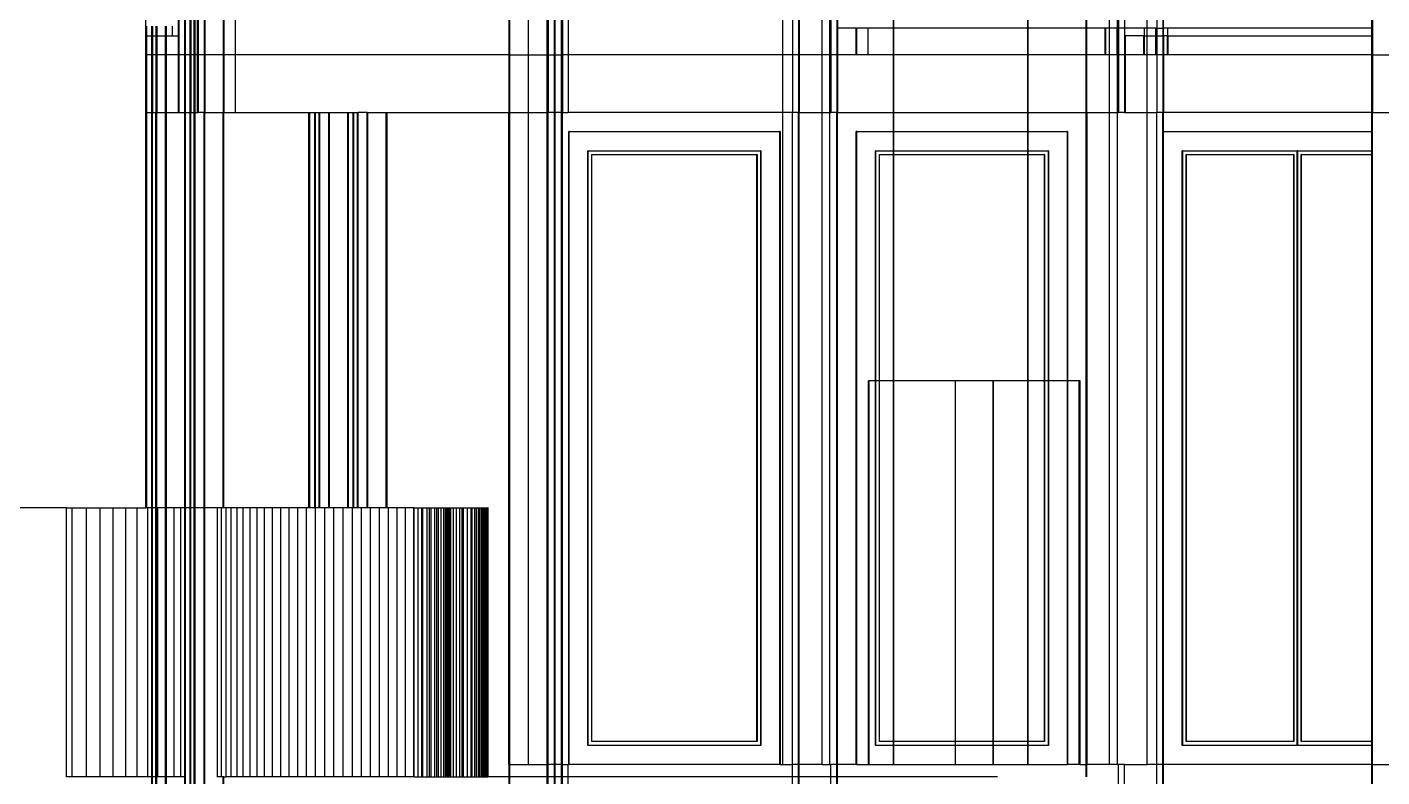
# Model space of a CAD drawing. Extents: x -20.4 to 13.4, y -9.4 to 9.8.
# Drawn here: x -12.57 to -5.5, y -0.39 to 3.52 of the extents above; entities that cross this region are included whole.
import ezdxf

# ---------------------------------------------------------------- set-up
doc = ezdxf.new("R2010")
doc.units = 0
doc.layers.get('0').update_dxf_attribs({"linetype": 'CONTINUOUS'})

msp = doc.modelspace()

# ---------------------------------------------------------------- linework, layer by layer
for p, q in [((-11.948, 1.0133), (-11.948, 6.375)), ((-11.7779, 3.475), (-11.7779, 3.575)), ((-11.7737, 3.375), (-11.7737, 3.575)), ((-11.7447, 3.375), (-11.7447, 3.575)), ((-11.7405, 3.375), (-11.7405, 3.575)), ((-11.7169, 3.375), (-11.7169, 3.575)), ((-11.7128, 3.575), (-11.7128, 3.375)), ((-11.6951, 3.375), (-11.6951, 3.575)), ((-11.691, 3.375), (-11.691, 3.575)), ((-11.6796, 3.575), (-11.6796, 3.375)), ((-11.6754, 3.575), (-11.6754, 3.375)), ((-11.6443, 3.575), (-11.6443, 3.375)), ((-11.6402, 3.575), (-11.6402, 3.375)), ((-11.5447, 3.575), (-11.5447, 3.375)), ((-11.5405, 3.575), (-11.5405, 3.375)), ((-11.4824, 3.575), (-11.4824, 3.375)), ((-10.0547, 3.575), (-10.0547, 3.375)), ((-10.0505, 3.375), (-10.0505, 3.575)), ((-9.9526, 3.375), (-9.9526, 3.575)), ((-9.8547, 3.375), (-9.8547, 3.575)), ((-9.8506, 3.575), (-9.8506, 3.375)), ((-9.8173, 3.375), (-9.8173, 3.575)), ((-9.8132, 3.375), (-9.8132, 3.575)), ((-9.78, 3.375), (-9.78, 3.575)), ((-9.7758, 3.575), (-9.7758, 3.375)), ((-9.7447, 3.575), (-9.7447, 3.375)), ((-8.6259, 3.375), (-8.6259, 3.575)), ((-8.5761, 3.575), (-8.5761, 3.375)), ((-8.545, 3.575), (-8.545, 3.375)), ((-8.5408, 3.575), (-8.5408, 3.375)), ((-8.4218, 3.375), (-8.4218, 3.575)), ((-8.3803, 3.375), (-8.3803, 3.575)), ((-8.3761, 3.575), (-8.3761, 3.375)), ((-8.345, 3.575), (-8.345, 3.375)), ((-8.3409, 3.575), (-8.3409, 3.515)), ((-8.049, 3.515), (-8.049, 3.575)), ((-8.0469, 3.515), (-8.0469, 3.575)), ((-7.3491, 3.515), (-7.3491, 3.575)), ((-7.347, 3.515), (-7.347, 3.575)), ((-7.0453, 3.515), (-7.0453, 3.575)), ((-7.0411, 3.515), (-7.0411, 3.575)), ((-6.9221, 3.515), (-6.9221, 3.575)), ((-6.8806, 3.515), (-6.8806, 3.575)), ((-6.8765, 3.575), (-6.8765, 3.515)), ((-6.8453, 3.575), (-6.8453, 3.515)), ((-6.7263, 3.515), (-6.7263, 3.575)), ((-6.6765, 3.575), (-6.6765, 3.515)), ((-6.6454, 3.575), (-6.6454, 3.515)), ((-6.6412, 3.515), (-6.6412, 3.575)), ((-5.5556, 3.515), (-5.5556, 3.575)), ((-5.5536, 3.515), (-5.5536, 3.575)), ((-5.5515, 3.575), (-5.5515, 3.515)), ((-11.9439, 3.525), (-11.9439, 3.475)), ((-11.9439, 3.475), (-11.9169, 3.475)), ((-11.9439, 3.475), (-11.9439, 3.375)), ((-11.9169, 3.475), (-11.9169, 3.525)), ((-11.9169, 3.475), (-11.9127, 3.475)), ((-11.9169, 3.375), (-11.9169, 3.475)), ((-11.9127, 3.525), (-11.9127, 3.475)), ((-11.9127, 3.475), (-11.9127, 3.375)), ((-11.9127, 3.475), (-11.8951, 3.475)), ((-11.8951, 3.525), (-11.8951, 3.475)), ((-11.8951, 3.475), (-11.8951, 3.375)), ((-11.8951, 3.475), (-11.891, 3.475)), ((-11.891, 3.525), (-11.891, 3.475)), ((-11.891, 3.475), (-11.891, 3.375)), ((-11.891, 3.475), (-11.8443, 3.475)), ((-11.8443, 3.475), (-11.8443, 3.525)), ((-11.8443, 3.375), (-11.8443, 3.475)), ((-11.8443, 3.475), (-11.8401, 3.475)), ((-11.8401, 3.475), (-11.8401, 3.525)), ((-11.8401, 3.375), (-11.8401, 3.475)), ((-11.8401, 3.475), (-11.8111, 3.475)), ((-11.8111, 3.525), (-11.8111, 3.475)), ((-11.8111, 3.475), (-11.7779, 3.475)), ((-11.7779, 3.375), (-11.7779, 3.475)), ((-8.3409, 3.515), (-8.3409, 3.375)), ((-8.2454, 3.515), (-8.3409, 3.515)), ((-8.2454, 3.515), (-8.2454, 3.375)), ((-8.2454, 3.515), (-8.2413, 3.515)), ((-8.2413, 3.515), (-8.2413, 3.375)), ((-8.1832, 3.515), (-8.2413, 3.515)), ((-8.1832, 3.515), (-8.1832, 3.375)), ((-8.049, 3.515), (-8.1832, 3.515)), ((-8.0469, 3.515), (-8.049, 3.515)), ((-8.049, 3.375), (-8.049, 3.515)), ((-7.3491, 3.515), (-8.0469, 3.515)), ((-8.0469, 3.375), (-8.0469, 3.515)), ((-7.3491, 3.375), (-7.3491, 3.515)), ((-7.347, 3.515), (-7.3491, 3.515)), ((-7.0453, 3.515), (-7.347, 3.515)), ((-7.347, 3.375), (-7.347, 3.515)), ((-7.0411, 3.515), (-7.0453, 3.515)), ((-7.0453, 3.375), (-7.0453, 3.515)), ((-7.0411, 3.375), (-7.0411, 3.515)), ((-6.9457, 3.515), (-7.0411, 3.515)), ((-6.9457, 3.375), (-6.9457, 3.515)), ((-6.9415, 3.515), (-6.9457, 3.515)), ((-6.9415, 3.375), (-6.9415, 3.515)), ((-6.9221, 3.515), (-6.9415, 3.515)), ((-6.9221, 3.375), (-6.9221, 3.515)), ((-6.8834, 3.515), (-6.9221, 3.515)), ((-6.8834, 3.375), (-6.8834, 3.515)), ((-6.8806, 3.515), (-6.8834, 3.515)), ((-6.8806, 3.375), (-6.8806, 3.515)), ((-6.8793, 3.515), (-6.8806, 3.515)), ((-6.8793, 3.375), (-6.8793, 3.515)), ((-6.8765, 3.515), (-6.8793, 3.515)), ((-6.8765, 3.515), (-6.8765, 3.375)), ((-6.8453, 3.515), (-6.8765, 3.515)), ((-6.8453, 3.515), (-6.8453, 3.375)), ((-6.7416, 3.515), (-6.8453, 3.515)), ((-6.7457, 3.475), (-6.8412, 3.475)), ((-6.8412, 3.475), (-6.8412, 3.375)), ((-6.7457, 3.475), (-6.7457, 3.375)), ((-6.7457, 3.475), (-6.7416, 3.475)), ((-6.7416, 3.515), (-6.7416, 3.475)), ((-6.7263, 3.515), (-6.7416, 3.515)), ((-6.7416, 3.475), (-6.7416, 3.375)), ((-6.7416, 3.475), (-6.7263, 3.475)), ((-6.7263, 3.475), (-6.7263, 3.515)), ((-6.6835, 3.515), (-6.7263, 3.515)), ((-6.7263, 3.475), (-6.6835, 3.475)), ((-6.7263, 3.375), (-6.7263, 3.475)), ((-6.6835, 3.515), (-6.6835, 3.475)), ((-6.6835, 3.515), (-6.6765, 3.515)), ((-6.6835, 3.475), (-6.6835, 3.375)), ((-6.6835, 3.475), (-6.6765, 3.475)), ((-6.6765, 3.515), (-6.6765, 3.475)), ((-6.6765, 3.515), (-6.6454, 3.515)), ((-6.6765, 3.475), (-6.6765, 3.375)), ((-6.6765, 3.475), (-6.6454, 3.475)), ((-6.6454, 3.515), (-6.6454, 3.475)), ((-6.6412, 3.515), (-6.6454, 3.515)), ((-6.6454, 3.475), (-6.6454, 3.375)), ((-6.6454, 3.475), (-6.6412, 3.475)), ((-6.6412, 3.475), (-6.6412, 3.515)), ((-6.6184, 3.515), (-6.6412, 3.515)), ((-6.6226, 3.475), (-6.6412, 3.475)), ((-6.6412, 3.475), (-6.6412, 3.375)), ((-6.6226, 3.475), (-6.6226, 3.375)), ((-6.6226, 3.475), (-6.6184, 3.475)), ((-6.6184, 3.475), (-6.6184, 3.515)), ((-5.5556, 3.515), (-6.6184, 3.515)), ((-6.6184, 3.475), (-6.6184, 3.375)), ((-6.6184, 3.475), (-5.5556, 3.475)), ((-5.5556, 3.475), (-5.5556, 3.515)), ((-5.5536, 3.515), (-5.5556, 3.515)), ((-5.5556, 3.475), (-5.5536, 3.475)), ((-5.5556, 3.375), (-5.5556, 3.475)), ((-5.5536, 3.475), (-5.5536, 3.515)), ((-5.5515, 3.515), (-5.5536, 3.515)), ((-5.5536, 3.475), (-5.5515, 3.475)), ((-5.5536, 3.375), (-5.5536, 3.475)), ((-5.5515, 3.515), (-5.5515, 3.475)), ((-5.5515, 3.475), (-5.5515, 3.375)), ((-11.9169, 3.375), (-11.9439, 3.375)), ((-11.9439, 3.375), (-11.9439, 3.075)), ((-11.9127, 3.375), (-11.9169, 3.375)), ((-11.9169, 3.075), (-11.9169, 3.375)), ((-11.9127, 3.375), (-11.9127, 3.075)), ((-11.8951, 3.375), (-11.9127, 3.375)), ((-11.8951, 3.375), (-11.8951, 3.075)), ((-11.891, 3.375), (-11.8951, 3.375)), ((-11.891, 3.375), (-11.891, 3.075)), ((-11.8443, 3.375), (-11.891, 3.375)), ((-11.8443, 3.075), (-11.8443, 3.375)), ((-11.8401, 3.375), (-11.8443, 3.375)), ((-11.8401, 3.075), (-11.8401, 3.375)), ((-11.7779, 3.375), (-11.8401, 3.375)), ((-11.7779, 3.075), (-11.7779, 3.375)), ((-11.7737, 3.375), (-11.7779, 3.375)), ((-11.7737, 3.075), (-11.7737, 3.375)), ((-11.7447, 3.375), (-11.7737, 3.375)), ((-11.7447, 3.075), (-11.7447, 3.375)), ((-11.7405, 3.375), (-11.7447, 3.375)), ((-11.7405, 3.075), (-11.7405, 3.375)), ((-11.7169, 3.375), (-11.7405, 3.375)), ((-11.7169, 3.075), (-11.7169, 3.375)), ((-11.7128, 3.375), (-11.7169, 3.375)), ((-11.7128, 3.375), (-11.7128, 3.075)), ((-11.6951, 3.375), (-11.7128, 3.375)), ((-11.6951, 3.075), (-11.6951, 3.375)), ((-11.691, 3.375), (-11.6951, 3.375)), ((-11.691, 3.075), (-11.691, 3.375)), ((-11.6796, 3.375), (-11.691, 3.375)), ((-11.6796, 3.375), (-11.6796, 3.075)), ((-11.6754, 3.375), (-11.6796, 3.375)), ((-11.6754, 3.375), (-11.6754, 3.075)), ((-11.6443, 3.375), (-11.6754, 3.375)), ((-11.6443, 3.375), (-11.6443, 3.075)), ((-11.6402, 3.375), (-11.6443, 3.375)), ((-11.6402, 3.375), (-11.6402, 3.075)), ((-11.5447, 3.375), (-11.6402, 3.375)), ((-11.5447, 3.375), (-11.5447, 3.075)), ((-11.5405, 3.375), (-11.5447, 3.375)), ((-11.5405, 3.375), (-11.5405, 3.075)), ((-11.4824, 3.375), (-11.5405, 3.375)), ((-11.4824, 3.375), (-11.4824, 3.075)), ((-10.0547, 3.375), (-11.4824, 3.375)), ((-10.0505, 3.375), (-10.0547, 3.375)), ((-10.0547, 3.375), (-10.0547, 3.075)), ((-10.0505, 3.375), (-9.9526, 3.375)), ((-10.0505, 3.075), (-10.0505, 3.375)), ((-9.9526, 3.075), (-9.9526, 3.375)), ((-9.9526, 3.375), (-9.8547, 3.375)), ((-9.8547, 3.375), (-9.8506, 3.375)), ((-9.8547, 3.075), (-9.8547, 3.375)), ((-9.8506, 3.375), (-9.8506, 3.075)), ((-9.8506, 3.375), (-9.8173, 3.375)), ((-9.8173, 3.375), (-9.8132, 3.375)), ((-9.8173, 3.075), (-9.8173, 3.375)), ((-9.8132, 3.375), (-9.78, 3.375)), ((-9.8132, 3.075), (-9.8132, 3.375)), ((-9.78, 3.075), (-9.78, 3.375)), ((-9.78, 3.375), (-9.7758, 3.375)), ((-9.7758, 3.375), (-9.7758, 3.075)), ((-9.7447, 3.375), (-9.7758, 3.375)), ((-9.7447, 3.375), (-9.7447, 3.075)), ((-8.6259, 3.375), (-9.7447, 3.375)), ((-8.5761, 3.375), (-8.6259, 3.375)), ((-8.6259, 3.075), (-8.6259, 3.375)), ((-8.5761, 3.375), (-8.5761, 3.075)), ((-8.545, 3.375), (-8.5761, 3.375)), ((-8.545, 3.375), (-8.545, 3.075)), ((-8.5408, 3.375), (-8.545, 3.375)), ((-8.5408, 3.375), (-8.5408, 3.075)), ((-8.4218, 3.375), (-8.5408, 3.375)), ((-8.4218, 3.075), (-8.4218, 3.375)), ((-8.3803, 3.375), (-8.4218, 3.375)), ((-8.3803, 3.075), (-8.3803, 3.375)), ((-8.3761, 3.375), (-8.3803, 3.375)), ((-8.3761, 3.375), (-8.3761, 3.075)), ((-8.345, 3.375), (-8.3761, 3.375)), ((-8.345, 3.375), (-8.345, 3.075)), ((-8.3409, 3.375), (-8.345, 3.375)), ((-8.3409, 3.375), (-8.3409, 3.075)), ((-8.2454, 3.375), (-8.3409, 3.375)), ((-8.2413, 3.375), (-8.2454, 3.375)), ((-8.1832, 3.375), (-8.2413, 3.375)), ((-8.049, 3.375), (-8.1832, 3.375)), ((-8.0469, 3.375), (-8.049, 3.375)), ((-8.049, 3.075), (-8.049, 3.375)), ((-7.3491, 3.375), (-8.0469, 3.375)), ((-8.0469, 3.075), (-8.0469, 3.375)), ((-7.3491, 3.075), (-7.3491, 3.375)), ((-7.347, 3.375), (-7.3491, 3.375)), ((-7.0453, 3.375), (-7.347, 3.375)), ((-7.347, 3.075), (-7.347, 3.375)), ((-7.0453, 3.075), (-7.0453, 3.375)), ((-7.0411, 3.375), (-7.0453, 3.375)), ((-7.0411, 3.075), (-7.0411, 3.375)), ((-6.9457, 3.375), (-7.0411, 3.375)), ((-6.9415, 3.375), (-6.9457, 3.375)), ((-6.9221, 3.375), (-6.9415, 3.375)), ((-6.9221, 3.075), (-6.9221, 3.375)), ((-6.8834, 3.375), (-6.9221, 3.375)), ((-6.8806, 3.375), (-6.8834, 3.375)), ((-6.8806, 3.075), (-6.8806, 3.375)), ((-6.8793, 3.375), (-6.8806, 3.375)), ((-6.8765, 3.375), (-6.8793, 3.375)), ((-6.8765, 3.375), (-6.8765, 3.075)), ((-6.8453, 3.375), (-6.8765, 3.375)), ((-6.8453, 3.375), (-6.8453, 3.075)), ((-6.8412, 3.375), (-6.8453, 3.375)), ((-6.8412, 3.375), (-6.8412, 3.075)), ((-6.7457, 3.375), (-6.8412, 3.375)), ((-6.7416, 3.375), (-6.7457, 3.375)), ((-6.7263, 3.375), (-6.7416, 3.375)), ((-6.7263, 3.075), (-6.7263, 3.375)), ((-6.6835, 3.375), (-6.7263, 3.375)), ((-6.6765, 3.375), (-6.6835, 3.375)), ((-6.6765, 3.375), (-6.6765, 3.075)), ((-6.6454, 3.375), (-6.6765, 3.375)), ((-6.6454, 3.375), (-6.6454, 3.075)), ((-6.6412, 3.375), (-6.6454, 3.375)), ((-6.6412, 3.375), (-6.6412, 3.075)), ((-6.6226, 3.375), (-6.6412, 3.375)), ((-6.6184, 3.375), (-6.6226, 3.375)), ((-5.5556, 3.375), (-6.6184, 3.375)), ((-5.5536, 3.375), (-5.5556, 3.375)), ((-5.5556, 3.075), (-5.5556, 3.375)), ((-5.5515, 3.375), (-5.5536, 3.375)), ((-5.5536, 3.075), (-5.5536, 3.375)), ((-5.5515, 3.375), (-5.5515, 3.075)), ((-5.5515, 3.375), (-5.4536, 3.375)), ((-11.9439, 3.075), (-11.9169, 3.075)), ((-11.9439, 3.075), (-11.9439, 1.0133)), ((-11.9169, 3.075), (-11.9127, 3.075)), ((-11.9169, 1.0133), (-11.9169, 3.075)), ((-11.9127, 3.075), (-11.8951, 3.075)), ((-11.9127, 1.0133), (-11.9127, 3.075)), ((-11.891, 3.075), (-11.8951, 3.075)), ((-11.8951, 1.0133), (-11.8951, 3.075)), ((-11.891, 3.075), (-11.8443, 3.075)), ((-11.891, 1.0133), (-11.891, 3.075)), ((-11.8401, 3.075), (-11.8443, 3.075)), ((-11.8443, 1.0133), (-11.8443, 3.075)), ((-11.8401, 3.075), (-11.7779, 3.075)), ((-11.8401, 1.0133), (-11.8401, 3.075)), ((-11.7779, 3.075), (-11.7737, 3.075)), ((-11.7737, 3.075), (-11.7447, 3.075)), ((-11.7447, 3.075), (-11.7405, 3.075)), ((-11.7447, 1.0133), (-11.7447, 3.075)), ((-11.7405, 1.0133), (-11.7405, 3.075)), ((-11.7405, 3.075), (-11.7169, 3.075)), ((-11.7169, 1.0133), (-11.7169, 3.075)), ((-11.7169, 3.075), (-11.7128, 3.075)), ((-11.7128, 3.075), (-11.6951, 3.075)), ((-11.7128, 1.0133), (-11.7128, 3.075)), ((-11.6951, 3.075), (-11.691, 3.075)), ((-11.6951, 1.0133), (-11.6951, 3.075)), ((-11.691, 3.075), (-11.6796, 3.075)), ((-11.691, 1.0133), (-11.691, 3.075)), ((-11.6796, 3.075), (-11.6754, 3.075)), ((-11.6443, 3.075), (-11.6754, 3.075)), ((-11.6443, 1.0133), (-11.6443, 3.075)), ((-11.6402, 3.075), (-11.6443, 3.075)), ((-11.6402, 3.075), (-11.5447, 3.075)), ((-11.6402, 1.0133), (-11.6402, 3.075)), ((-11.5447, 1.0133), (-11.5447, 3.075)), ((-11.5405, 3.075), (-11.5447, 3.075)), ((-11.5405, 3.075), (-11.4824, 3.075)), ((-11.5405, 1.0133), (-11.5405, 3.075)), ((-11.4824, 3.075), (-11.0976, 3.075)), ((-11.0976, 1.0133), (-11.0976, 3.075)), ((-11.0976, 3.075), (-11.0935, 3.075)), ((-11.0935, 3.075), (-11.0935, 1.0133)), ((-11.0935, 3.075), (-11.0665, 3.075)), ((-11.0665, 1.0133), (-11.0665, 3.075)), ((-11.0665, 3.075), (-11.0623, 3.075)), ((-11.0623, 3.075), (-11.0447, 3.075)), ((-11.0623, 1.0133), (-11.0623, 3.075)), ((-11.0447, 1.0133), (-11.0447, 3.075)), ((-11.0447, 3.075), (-11.0405, 3.075)), ((-11.0405, 3.075), (-10.9938, 3.075)), ((-11.0405, 1.0133), (-11.0405, 3.075)), ((-10.9938, 1.0133), (-10.9938, 3.075)), ((-10.9938, 3.075), (-10.9897, 3.075)), ((-10.9897, 1.0133), (-10.9897, 3.075)), ((-10.9897, 3.075), (-10.8942, 3.075)), ((-10.8942, 1.0133), (-10.8942, 3.075)), ((-10.8942, 3.075), (-10.8901, 3.075)), ((-10.8901, 1.0133), (-10.8901, 3.075)), ((-10.8901, 3.075), (-10.8665, 3.075)), ((-10.8665, 1.0133), (-10.8665, 3.075)), ((-10.8665, 3.075), (-10.8624, 3.075)), ((-10.8624, 1.0133), (-10.8624, 3.075)), ((-10.8624, 3.075), (-10.8447, 3.075)), ((-10.8447, 1.0133), (-10.8447, 3.075)), ((-10.8447, 3.075), (-10.8406, 3.075)), ((-10.8406, 1.0133), (-10.8406, 3.075)), ((-10.7939, 3.075), (-10.8406, 3.075)), ((-10.7939, 1.0133), (-10.7939, 3.075)), ((-10.7939, 3.075), (-10.7897, 3.075)), ((-10.7897, 3.075), (-10.6943, 3.075)), ((-10.7897, 1.0133), (-10.7897, 3.075)), ((-10.6943, 1.0133), (-10.6943, 3.075)), ((-10.6943, 3.075), (-10.6901, 3.075)), ((-10.6901, 1.0133), (-10.6901, 3.075)), ((-10.6901, 3.075), (-10.0547, 3.075)), ((-10.0505, 3.075), (-10.0547, 3.075)), ((-10.0547, -0.325), (-10.0547, 3.075)), ((-10.0505, 3.075), (-9.9526, 3.075)), ((-10.0505, -0.325), (-10.0505, 3.075)), ((-9.9526, -0.325), (-9.9526, 3.075)), ((-9.9526, 3.075), (-9.8547, 3.075)), ((-9.8547, 3.075), (-9.8506, 3.075)), ((-9.8547, -0.325), (-9.8547, 3.075)), ((-9.8173, 3.075), (-9.8506, 3.075)), ((-9.8506, -0.325), (-9.8506, 3.075)), ((-9.8132, 3.075), (-9.8173, 3.075)), ((-9.8173, -0.325), (-9.8173, 3.075)), ((-9.78, 3.075), (-9.8132, 3.075)), ((-9.8132, -0.325), (-9.8132, 3.075)), ((-9.78, 3.075), (-9.7758, 3.075)), ((-9.78, -0.325), (-9.78, 3.075)), ((-9.7758, 3.075), (-9.7447, 3.075)), ((-9.7758, -0.325), (-9.7758, 3.075)), ((-8.6259, 3.075), (-9.7447, 3.075)), ((-8.6259, -0.325), (-8.6259, 3.075)), ((-8.5761, 3.075), (-8.6259, 3.075)), ((-8.545, 3.075), (-8.5761, 3.075)), ((-8.5761, -0.325), (-8.5761, 3.075)), ((-8.5408, 3.075), (-8.545, 3.075)), ((-8.545, -0.325), (-8.545, 3.075)), ((-8.5408, 3.075), (-8.4218, 3.075)), ((-8.5408, -0.325), (-8.5408, 3.075)), ((-8.4218, -0.325), (-8.4218, 3.075)), ((-8.4218, 3.075), (-8.3803, 3.075)), ((-8.3803, -0.325), (-8.3803, 3.075)), ((-8.3803, 3.075), (-8.3761, 3.075)), ((-8.345, 3.075), (-8.3761, 3.075)), ((-8.345, 3.075), (-8.3409, 3.075)), ((-8.345, -0.325), (-8.345, 3.075)), ((-8.3409, -0.325), (-8.3409, 3.075)), ((-8.3409, 3.075), (-8.049, 3.075)), ((-8.049, 3.075), (-8.0469, 3.075)), ((-8.049, 2.975), (-8.049, 3.075)), ((-8.0469, 3.075), (-7.3491, 3.075)), ((-8.0469, 2.975), (-8.0469, 3.075)), ((-7.3491, 3.075), (-7.347, 3.075)), ((-7.3491, 2.975), (-7.3491, 3.075)), ((-7.347, 3.075), (-7.0453, 3.075)), ((-7.347, 2.975), (-7.347, 3.075)), ((-7.0453, 3.075), (-7.0411, 3.075)), ((-7.0453, -0.325), (-7.0453, 3.075)), ((-7.0411, 3.075), (-7.0411, -0.325)), ((-7.0411, 3.075), (-6.9221, 3.075)), ((-6.9221, -0.325), (-6.9221, 3.075)), ((-6.9221, 3.075), (-6.8806, 3.075)), ((-6.8806, -0.325), (-6.8806, 3.075)), ((-6.8806, 3.075), (-6.8765, 3.075)), ((-6.8453, 3.075), (-6.8765, 3.075)), ((-6.8453, 3.075), (-6.8412, 3.075)), ((-6.8412, 3.075), (-6.7263, 3.075)), ((-6.7263, -0.325), (-6.7263, 3.075)), ((-6.7263, 3.075), (-6.6765, 3.075)), ((-6.6454, 3.075), (-6.6765, 3.075)), ((-6.6765, -0.325), (-6.6765, 3.075)), ((-6.6412, 3.075), (-6.6454, 3.075)), ((-6.6454, -0.325), (-6.6454, 3.075)), ((-5.5556, 3.075), (-6.6412, 3.075)), ((-6.6412, 2.975), (-6.6412, 3.075)), ((-5.5556, 3.075), (-5.5536, 3.075)), ((-5.5556, 2.975), (-5.5556, 3.075)), ((-5.5536, 3.075), (-5.5515, 3.075)), ((-5.5536, 2.975), (-5.5536, 3.075)), ((-5.5515, 2.975), (-5.5515, 3.075)), ((-5.5515, 3.075), (-5.4536, 3.075)), ((-9.7426, -0.325), (-9.7426, 2.975)), ((-9.7406, 2.975), (-9.7426, 2.975)), ((-9.7406, -0.325), (-9.7406, 2.975)), ((-9.7406, 2.975), (-8.6429, 2.975)), ((-8.6429, 2.975), (-8.6429, -0.325)), ((-8.6408, 2.975), (-8.6429, 2.975)), ((-8.6408, 2.975), (-8.6408, -0.325)), ((-8.243, -0.325), (-8.243, 2.975)), ((-8.2409, 2.975), (-8.243, 2.975)), ((-8.2409, -0.325), (-8.2409, 2.975)), ((-8.2409, 2.975), (-8.049, 2.975)), ((-8.049, 2.975), (-8.0469, 2.975)), ((-8.049, 2.875), (-8.049, 2.975)), ((-8.0469, 2.975), (-7.3491, 2.975)), ((-8.0469, 2.875), (-8.0469, 2.975)), ((-7.3491, 2.975), (-7.347, 2.975)), ((-7.3491, 2.875), (-7.3491, 2.975)), ((-7.347, 2.975), (-7.1432, 2.975)), ((-7.347, 2.875), (-7.347, 2.975)), ((-7.1411, 2.975), (-7.1432, 2.975)), ((-7.1432, 2.975), (-7.1432, 1.675)), ((-7.1411, 2.975), (-7.1411, 1.675)), ((-6.6433, -0.325), (-6.6433, 2.975)), ((-6.6412, 2.975), (-6.6433, 2.975)), ((-6.6412, -0.325), (-6.6412, 2.975)), ((-6.6412, 2.975), (-5.5556, 2.975)), ((-5.5556, 2.975), (-5.5536, 2.975)), ((-5.5556, 2.875), (-5.5556, 2.975)), ((-5.5536, 2.975), (-5.5515, 2.975)), ((-5.5536, 2.875), (-5.5536, 2.975)), ((-5.5515, 2.875), (-5.5515, 2.975)), ((-9.6427, -0.225), (-9.6427, 2.875)), ((-9.6406, 2.875), (-9.6427, 2.875)), ((-9.6406, -0.225), (-9.6406, 2.875)), ((-9.6406, 2.875), (-8.7429, 2.875)), ((-9.6227, -0.205), (-9.6227, 2.855)), ((-9.6218, 2.855), (-9.6227, 2.855)), ((-9.6218, -0.205), (-9.6218, 2.855)), ((-9.6214, 2.855), (-9.6218, 2.855)), ((-9.6214, -0.205), (-9.6214, 2.855)), ((-9.6214, 2.855), (-8.7629, 2.855)), ((-8.7629, 2.855), (-8.7629, -0.205)), ((-8.762, 2.855), (-8.7629, 2.855)), ((-8.762, 2.855), (-8.762, -0.205)), ((-8.7616, 2.855), (-8.762, 2.855)), ((-8.7616, 2.855), (-8.7608, 2.855)), ((-8.7616, 2.855), (-8.7616, -0.205)), ((-8.7608, 2.855), (-8.7608, -0.205)), ((-8.7429, 2.875), (-8.7429, -0.225)), ((-8.7408, 2.875), (-8.7429, 2.875)), ((-8.7408, 2.875), (-8.7408, -0.225)), ((-8.1409, 2.875), (-8.143, 2.875)), ((-8.143, 1.675), (-8.143, 2.875)), ((-8.1409, 1.675), (-8.1409, 2.875)), ((-8.1409, 2.875), (-8.049, 2.875)), ((-8.1222, 2.855), (-8.123, 2.855)), ((-8.123, 1.675), (-8.123, 2.855)), ((-8.1217, 2.855), (-8.1222, 2.855)), ((-8.1222, 1.675), (-8.1222, 2.855)), ((-8.1217, 1.675), (-8.1217, 2.855)), ((-8.1217, 2.855), (-8.049, 2.855)), ((-8.049, 2.875), (-8.0469, 2.875)), ((-8.049, 2.855), (-8.049, 2.875)), ((-8.049, 2.855), (-8.0469, 2.855)), ((-8.049, 1.675), (-8.049, 2.855)), ((-8.0469, 2.875), (-7.3491, 2.875)), ((-8.0469, 2.855), (-8.0469, 2.875)), ((-8.0469, 1.675), (-8.0469, 2.855)), ((-8.0469, 2.855), (-7.3491, 2.855)), ((-7.3491, 2.875), (-7.347, 2.875)), ((-7.3491, 2.855), (-7.3491, 2.875)), ((-7.3491, 2.855), (-7.347, 2.855)), ((-7.3491, 1.675), (-7.3491, 2.855)), ((-7.347, 2.875), (-7.2432, 2.875)), ((-7.347, 2.855), (-7.347, 2.875)), ((-7.347, 1.675), (-7.347, 2.855)), ((-7.347, 2.855), (-7.2632, 2.855)), ((-7.2623, 2.855), (-7.2632, 2.855)), ((-7.2632, 2.855), (-7.2632, 1.675)), ((-7.2619, 2.855), (-7.2623, 2.855)), ((-7.2623, 2.855), (-7.2623, 1.675)), ((-7.2619, 2.855), (-7.2611, 2.855)), ((-7.2619, 2.855), (-7.2619, 1.675)), ((-7.2611, 2.855), (-7.2611, 1.675)), ((-7.2411, 2.875), (-7.2432, 2.875)), ((-7.2432, 2.875), (-7.2432, 1.675)), ((-7.2411, 2.875), (-7.2411, 1.675)), ((-6.5433, -0.225), (-6.5433, 2.875)), ((-6.5413, 2.875), (-6.5433, 2.875)), ((-6.5413, -0.225), (-6.5413, 2.875)), ((-6.5413, 2.875), (-5.9435, 2.875)), ((-6.5233, -0.205), (-6.5233, 2.855)), ((-6.5225, 2.855), (-6.5233, 2.855)), ((-6.5225, -0.205), (-6.5225, 2.855)), ((-6.5221, 2.855), (-6.5225, 2.855)), ((-6.5221, -0.205), (-6.5221, 2.855)), ((-6.5221, 2.855), (-5.9635, 2.855)), ((-5.9635, 2.855), (-5.9635, -0.205)), ((-5.9626, 2.855), (-5.9635, 2.855)), ((-5.9626, 2.855), (-5.9626, -0.205)), ((-5.9622, 2.855), (-5.9626, 2.855)), ((-5.9622, 2.855), (-5.9614, 2.855)), ((-5.9622, 2.855), (-5.9622, -0.205)), ((-5.9614, 2.855), (-5.9614, -0.205)), ((-5.9435, -0.225), (-5.9435, 2.875)), ((-5.9414, 2.875), (-5.9435, 2.875)), ((-5.9414, -0.225), (-5.9414, 2.875)), ((-5.9414, 2.875), (-5.5556, 2.875)), ((-5.9235, -0.205), (-5.9235, 2.855)), ((-5.9226, 2.855), (-5.9235, 2.855)), ((-5.9226, -0.205), (-5.9226, 2.855)), ((-5.9222, 2.855), (-5.9226, 2.855)), ((-5.9222, -0.205), (-5.9222, 2.855)), ((-5.9222, 2.855), (-5.5556, 2.855)), ((-5.5556, 2.875), (-5.5536, 2.875)), ((-5.5556, 2.855), (-5.5556, 2.875)), ((-5.5556, 2.855), (-5.5536, 2.855)), ((-5.5556, -0.205), (-5.5556, 2.855)), ((-5.5536, 2.875), (-5.5515, 2.875)), ((-5.5536, 2.855), (-5.5536, 2.875)), ((-5.5536, -0.205), (-5.5536, 2.855)), ((-5.5536, 2.855), (-5.5515, 2.855)), ((-5.5515, 2.855), (-5.5515, 2.875)), ((-5.5515, -0.205), (-5.5515, 2.855)), ((-8.1803, -0.325), (-8.1803, 1.675)), ((-8.1793, 1.675), (-8.1803, 1.675)), ((-8.1793, 1.675), (-8.1793, -0.325)), ((-8.1783, 1.675), (-8.1793, 1.675)), ((-8.1783, 1.675), (-8.1783, -0.325)), ((-8.1762, 1.675), (-8.1783, 1.675)), ((-8.1762, -0.325), (-8.1762, 1.675)), ((-8.143, 1.675), (-8.1762, 1.675)), ((-8.143, -0.225), (-8.143, 1.675)), ((-8.1409, 1.675), (-8.143, 1.675)), ((-8.1409, -0.225), (-8.1409, 1.675)), ((-8.123, 1.675), (-8.1409, 1.675)), ((-8.123, -0.205), (-8.123, 1.675)), ((-8.1222, 1.675), (-8.123, 1.675)), ((-8.1222, -0.205), (-8.1222, 1.675)), ((-8.1217, 1.675), (-8.1222, 1.675)), ((-8.1217, -0.205), (-8.1217, 1.675)), ((-8.049, 1.675), (-8.1217, 1.675)), ((-8.0469, 1.675), (-8.049, 1.675)), ((-8.049, -0.205), (-8.049, 1.675)), ((-7.7284, 1.675), (-8.0469, 1.675)), ((-8.0469, -0.205), (-8.0469, 1.675)), ((-7.7273, 1.675), (-7.7284, 1.675)), ((-7.7284, 1.675), (-7.7284, -0.205)), ((-7.5294, 1.675), (-7.7273, 1.675)), ((-7.7273, 1.675), (-7.7273, -0.205)), ((-7.5284, 1.675), (-7.5294, 1.675)), ((-7.5294, -0.205), (-7.5294, 1.675)), ((-7.5284, -0.205), (-7.5284, 1.675)), ((-7.3491, 1.675), (-7.5284, 1.675)), ((-7.347, 1.675), (-7.3491, 1.675)), ((-7.3491, -0.205), (-7.3491, 1.675)), ((-7.347, -0.205), (-7.347, 1.675)), ((-7.2632, 1.675), (-7.347, 1.675)), ((-7.2632, 1.675), (-7.2632, -0.205)), ((-7.2623, 1.675), (-7.2632, 1.675)), ((-7.2623, 1.675), (-7.2623, -0.205)), ((-7.2619, 1.675), (-7.2623, 1.675)), ((-7.2611, 1.675), (-7.2619, 1.675)), ((-7.2619, 1.675), (-7.2619, -0.205)), ((-7.2611, 1.675), (-7.2611, -0.205)), ((-7.2432, 1.675), (-7.2611, 1.675)), ((-7.2432, 1.675), (-7.2432, -0.225)), ((-7.2411, 1.675), (-7.2432, 1.675)), ((-7.2411, 1.675), (-7.2411, -0.225)), ((-7.1432, 1.675), (-7.2411, 1.675)), ((-7.1432, 1.675), (-7.1432, -0.325)), ((-7.1411, 1.675), (-7.1432, 1.675)), ((-7.1411, 1.675), (-7.1411, -0.325)), ((-7.0806, 1.675), (-7.1411, 1.675)), ((-7.0806, -0.325), (-7.0806, 1.675)), ((-7.0785, 1.675), (-7.0806, 1.675)), ((-7.0785, -0.325), (-7.0785, 1.675)), ((-7.0775, 1.675), (-7.0785, 1.675)), ((-7.0775, -0.325), (-7.0775, 1.675)), ((-7.0764, 1.675), (-7.0775, 1.675)), ((-7.0764, -0.325), (-7.0764, 1.675)), ((-12.3617, 1.0133), (-13.6443, 1.0133)), ((-12.3617, -0.3892), (-12.3617, 1.0133)), ((-12.3617, 1.0133), (-12.3314, 1.0133)), ((-12.3314, -0.3892), (-12.3314, 1.0133)), ((-12.3314, 1.0133), (-12.2569, 1.0133)), ((-12.2569, -0.3892), (-12.2569, 1.0133)), ((-12.2569, 1.0133), (-12.1854, 1.0133)), ((-12.1854, -0.3892), (-12.1854, 1.0133)), ((-12.1854, 1.0133), (-12.1173, 1.0133)), ((-12.1173, -0.3892), (-12.1173, 1.0133)), ((-12.1173, 1.0133), (-12.0528, 1.0133)), ((-12.0528, -0.3892), (-12.0528, 1.0133)), ((-12.0528, 1.0133), (-11.9925, 1.0133)), ((-11.9925, -0.3892), (-11.9925, 1.0133)), ((-11.9925, 1.0133), (-11.948, 1.0133)), ((-11.9439, 1.0133), (-11.948, 1.0133)), ((-11.9367, 1.0133), (-11.9439, 1.0133)), ((-11.9367, -0.3892), (-11.9367, 1.0133)), ((-11.9169, 1.0133), (-11.9367, 1.0133)), ((-11.9169, -0.3892), (-11.9169, 1.0133)), ((-11.9127, 1.0133), (-11.9169, 1.0133)), ((-11.9127, -0.3892), (-11.9127, 1.0133)), ((-11.8951, 1.0133), (-11.9127, 1.0133)), ((-11.8951, -0.3892), (-11.8951, 1.0133)), ((-11.891, 1.0133), (-11.8951, 1.0133)), ((-11.891, -0.3892), (-11.891, 1.0133)), ((-11.8857, 1.0133), (-11.891, 1.0133)), ((-11.8857, -0.3892), (-11.8857, 1.0133)), ((-11.8443, 1.0133), (-11.8857, 1.0133)), ((-11.8443, -0.3892), (-11.8443, 1.0133)), ((-11.8401, 1.0133), (-11.8443, 1.0133)), ((-11.8401, -0.3892), (-11.8401, 1.0133)), ((-11.8399, 1.0133), (-11.8401, 1.0133)), ((-11.7998, 1.0133), (-11.8399, 1.0133)), ((-11.8399, -0.3892), (-11.8399, 1.0133)), ((-11.7655, 1.0133), (-11.7998, 1.0133)), ((-11.7998, -0.3892), (-11.7998, 1.0133)), ((-11.7655, -0.3892), (-11.7655, 1.0133)), ((-11.7447, 1.0133), (-11.7655, 1.0133)), ((-11.7405, 1.0133), (-11.7447, 1.0133)), ((-11.7447, -0.3892), (-11.7447, 1.0133)), ((-11.7405, -0.3892), (-11.7405, 1.0133)), ((-11.7169, 1.0133), (-11.7405, 1.0133)), ((-11.7169, -5.525), (-11.7169, 1.0133)), ((-11.7128, 1.0133), (-11.7169, 1.0133)), ((-11.7128, -5.525), (-11.7128, 1.0133)), ((-11.6951, 1.0133), (-11.7128, 1.0133)), ((-11.6951, -5.525), (-11.6951, 1.0133)), ((-11.691, 1.0133), (-11.6951, 1.0133)), ((-11.691, -5.525), (-11.691, 1.0133)), ((-11.6443, 1.0133), (-11.691, 1.0133)), ((-11.6443, -5.525), (-11.6443, 1.0133)), ((-11.6402, 1.0133), (-11.6443, 1.0133)), ((-11.6402, -5.525), (-11.6402, 1.0133)), ((-11.5743, 1.0133), (-11.6402, 1.0133)), ((-11.5534, 1.0133), (-11.5743, 1.0133)), ((-11.5743, -0.3892), (-11.5743, 1.0133)), ((-11.5534, -0.3892), (-11.5534, 1.0133)), ((-11.5447, 1.0133), (-11.5534, 1.0133)), ((-11.5405, 1.0133), (-11.5447, 1.0133)), ((-11.5293, 1.0133), (-11.5405, 1.0133)), ((-11.5021, 1.0133), (-11.5293, 1.0133)), ((-11.5293, -0.3892), (-11.5293, 1.0133)), ((-11.4721, 1.0133), (-11.5021, 1.0133)), ((-11.5021, -0.3892), (-11.5021, 1.0133)), ((-11.4395, 1.0133), (-11.4721, 1.0133)), ((-11.4721, -0.3892), (-11.4721, 1.0133)), ((-11.4045, 1.0133), (-11.4395, 1.0133)), ((-11.4395, -0.3892), (-11.4395, 1.0133)), ((-11.3673, 1.0133), (-11.4045, 1.0133)), ((-11.4045, -0.3892), (-11.4045, 1.0133)), ((-11.3281, 1.0133), (-11.3673, 1.0133)), ((-11.3673, -0.3892), (-11.3673, 1.0133)), ((-11.287, 1.0133), (-11.3281, 1.0133)), ((-11.3281, -0.3892), (-11.3281, 1.0133)), ((-11.2444, 1.0133), (-11.287, 1.0133)), ((-11.287, -0.3892), (-11.287, 1.0133)), ((-11.2004, 1.0133), (-11.2444, 1.0133)), ((-11.2444, -0.3892), (-11.2444, 1.0133)), ((-11.1553, 1.0133), (-11.2004, 1.0133)), ((-11.2004, -0.3892), (-11.2004, 1.0133)), ((-11.1091, 1.0133), (-11.1553, 1.0133)), ((-11.1553, -0.3892), (-11.1553, 1.0133)), ((-11.1091, -0.3892), (-11.1091, 1.0133)), ((-11.0976, 1.0133), (-11.1091, 1.0133)), ((-11.0935, 1.0133), (-11.0976, 1.0133)), ((-11.0665, 1.0133), (-11.0935, 1.0133)), ((-11.0623, 1.0133), (-11.0665, 1.0133)), ((-11.0622, 1.0133), (-11.0623, 1.0133)), ((-11.0622, -0.3892), (-11.0622, 1.0133)), ((-11.0447, 1.0133), (-11.0622, 1.0133)), ((-11.0405, 1.0133), (-11.0447, 1.0133)), ((-11.0147, 1.0133), (-11.0405, 1.0133)), ((-11.0147, -0.3892), (-11.0147, 1.0133)), ((-10.9938, 1.0133), (-11.0147, 1.0133)), ((-10.9897, 1.0133), (-10.9938, 1.0133)), ((-10.9669, 1.0133), (-10.9897, 1.0133)), ((-10.9189, 1.0133), (-10.9669, 1.0133)), ((-10.9669, -0.3892), (-10.9669, 1.0133)), ((-10.9189, -0.3892), (-10.9189, 1.0133)), ((-10.8942, 1.0133), (-10.9189, 1.0133)), ((-10.8901, 1.0133), (-10.8942, 1.0133)), ((-10.8709, 1.0133), (-10.8901, 1.0133)), ((-10.8709, -0.3892), (-10.8709, 1.0133)), ((-10.8665, 1.0133), (-10.8709, 1.0133)), ((-10.8624, 1.0133), (-10.8665, 1.0133)), ((-10.8447, 1.0133), (-10.8624, 1.0133)), ((-10.8406, 1.0133), (-10.8447, 1.0133)), ((-10.8232, 1.0133), (-10.8406, 1.0133)), ((-10.8232, -0.3892), (-10.8232, 1.0133)), ((-10.7939, 1.0133), (-10.8232, 1.0133)), ((-10.7897, 1.0133), (-10.7939, 1.0133)), ((-10.7758, 1.0133), (-10.7897, 1.0133)), ((-10.729, 1.0133), (-10.7758, 1.0133)), ((-10.7758, -0.3892), (-10.7758, 1.0133)), ((-10.729, -0.3892), (-10.729, 1.0133)), ((-10.6943, 1.0133), (-10.729, 1.0133)), ((-10.6901, 1.0133), (-10.6943, 1.0133)), ((-10.683, 1.0133), (-10.6901, 1.0133)), ((-10.6378, 1.0133), (-10.683, 1.0133)), ((-10.683, -0.3892), (-10.683, 1.0133)), ((-10.5936, 1.0133), (-10.6378, 1.0133)), ((-10.6378, -0.3892), (-10.6378, 1.0133)), ((-10.5507, 1.0133), (-10.5936, 1.0133)), ((-10.5936, -0.3892), (-10.5936, 1.0133)), ((-10.5507, -0.3892), (-10.5507, 1.0133)), ((-10.5493, 1.0133), (-10.5507, 1.0133)), ((-10.5493, 1.0133), (-10.5277, 1.0133)), ((-10.5493, -0.3892), (-10.5493, 1.0133)), ((-10.5277, -0.3892), (-10.5277, 1.0133)), ((-10.5277, 1.0133), (-10.5092, 1.0133)), ((-10.5092, -0.3892), (-10.5092, 1.0133)), ((-10.5092, 1.0133), (-10.5037, 1.0133)), ((-10.5037, 1.0133), (-10.4809, 1.0133)), ((-10.5037, -0.3892), (-10.5037, 1.0133)), ((-10.4809, -0.3892), (-10.4809, 1.0133)), ((-10.4809, 1.0133), (-10.4692, 1.0133)), ((-10.4692, -0.3892), (-10.4692, 1.0133)), ((-10.4692, 1.0133), (-10.4595, 1.0133)), ((-10.4595, 1.0133), (-10.4399, 1.0133)), ((-10.4595, -0.3892), (-10.4595, 1.0133)), ((-10.4399, -0.3892), (-10.4399, 1.0133)), ((-10.4399, 1.0133), (-10.4309, 1.0133)), ((-10.4309, -0.3892), (-10.4309, 1.0133)), ((-10.4309, 1.0133), (-10.4224, 1.0133)), ((-10.4224, 1.0133), (-10.4072, 1.0133)), ((-10.4224, -0.3892), (-10.4224, 1.0133)), ((-10.4072, 1.0133), (-10.3946, 1.0133)), ((-10.4072, -0.3892), (-10.4072, 1.0133)), ((-10.3946, -0.3892), (-10.3946, 1.0133)), ((-10.3946, 1.0133), (-10.3944, 1.0133)), ((-10.3944, -0.3892), (-10.3944, 1.0133)), ((-10.3944, 1.0133), (-10.385, 1.0133)), ((-10.385, 1.0133), (-10.3784, 1.0133)), ((-10.385, -0.3892), (-10.385, 1.0133)), ((-10.3784, 1.0133), (-10.3732, 1.0133)), ((-10.3784, -0.3892), (-10.3784, 1.0133)), ((-10.3732, 1.0133), (-10.3667, 1.0133)), ((-10.3732, -0.3892), (-10.3732, 1.0133)), ((-10.3667, -0.3892), (-10.3667, 1.0133)), ((-10.3667, 1.0133), (-10.36, 1.0133)), ((-10.36, -0.3892), (-10.36, 1.0133)), ((-10.36, 1.0133), (-10.3566, 1.0133)), ((-10.3566, 1.0133), (-10.3433, 1.0133)), ((-10.3566, -0.3892), (-10.3566, 1.0133)), ((-10.3433, -0.3892), (-10.3433, 1.0133)), ((-10.3433, 1.0133), (-10.3278, 1.0133)), ((-10.3278, -0.3892), (-10.3278, 1.0133)), ((-10.3278, 1.0133), (-10.3275, 1.0133)), ((-10.3275, 1.0133), (-10.3097, 1.0133)), ((-10.3275, -0.3892), (-10.3275, 1.0133)), ((-10.3097, -0.3892), (-10.3097, 1.0133)), ((-10.3097, 1.0133), (-10.298, 1.0133)), ((-10.298, -0.3892), (-10.298, 1.0133)), ((-10.298, 1.0133), (-10.2905, 1.0133)), ((-10.2905, -0.3892), (-10.2905, 1.0133)), ((-10.2905, 1.0133), (-10.2707, 1.0133)), ((-10.2707, -0.3892), (-10.2707, 1.0133)), ((-10.2707, 1.0133), (-10.2508, 1.0133)), ((-10.2508, -0.3892), (-10.2508, 1.0133)), ((-10.2508, 1.0133), (-10.2461, 1.0133)), ((-10.2461, -0.3892), (-10.2461, 1.0133)), ((-10.2461, 1.0133), (-10.2315, 1.0133)), ((-10.2315, -0.3892), (-10.2315, 1.0133)), ((-10.2315, 1.0133), (-10.2243, 1.0133)), ((-10.2243, -0.3892), (-10.2243, 1.0133)), ((-10.2243, 1.0133), (-10.2134, 1.0133)), ((-10.2134, -0.3892), (-10.2134, 1.0133)), ((-10.2134, 1.0133), (-10.2055, 1.0133)), ((-10.2055, -0.3892), (-10.2055, 1.0133)), ((-10.2055, 1.0133), (-10.1971, 1.0133)), ((-10.1971, -0.3892), (-10.1971, 1.0133)), ((-10.1971, 1.0133), (-10.19, 1.0133)), ((-10.19, -0.3892), (-10.19, 1.0133)), ((-10.19, 1.0133), (-10.1834, 1.0133)), ((-10.1834, -0.3892), (-10.1834, 1.0133)), ((-10.1834, 1.0133), (-10.1778, 1.0133)), ((-10.1778, -0.3892), (-10.1778, 1.0133)), ((-10.1778, 1.0133), (-10.1727, 1.0133)), ((-10.1727, -0.3892), (-10.1727, 1.0133)), ((-10.1727, 1.0133), (-10.1691, 1.0133)), ((-10.1691, -0.3892), (-10.1691, 1.0133)), ((-10.1691, 1.0133), (-10.1657, 1.0133)), ((-10.1657, -0.3892), (-10.1657, 1.0133)), ((-10.1657, 1.0133), (-10.1641, 1.0133)), ((-10.1629, 1.0133), (-10.1641, 1.0133)), ((-10.1641, -0.3892), (-10.1641, 1.0133)), ((-10.1629, -0.3892), (-10.1629, 1.0133)), ((-9.6218, -0.205), (-9.6227, -0.205)), ((-9.6214, -0.205), (-9.6218, -0.205)), ((-8.7629, -0.205), (-9.6214, -0.205)), ((-8.762, -0.205), (-8.7629, -0.205)), ((-8.7616, -0.205), (-8.762, -0.205)), ((-8.7608, -0.205), (-8.7616, -0.205)), ((-8.1222, -0.205), (-8.123, -0.205)), ((-8.1217, -0.205), (-8.1222, -0.205)), ((-8.049, -0.205), (-8.1217, -0.205)), ((-8.049, -0.225), (-8.049, -0.205)), ((-8.0469, -0.205), (-8.049, -0.205)), ((-8.0469, -0.225), (-8.0469, -0.205)), ((-7.7284, -0.205), (-8.0469, -0.205)), ((-7.7284, -0.205), (-7.7284, -0.225)), ((-7.7273, -0.205), (-7.7284, -0.205)), ((-7.7273, -0.205), (-7.7273, -0.225)), ((-7.5294, -0.205), (-7.7273, -0.205)), ((-7.5294, -0.225), (-7.5294, -0.205)), ((-7.5284, -0.205), (-7.5294, -0.205)), ((-7.5284, -0.225), (-7.5284, -0.205)), ((-7.3491, -0.205), (-7.5284, -0.205)), ((-7.3491, -0.225), (-7.3491, -0.205)), ((-7.347, -0.205), (-7.3491, -0.205)), ((-7.347, -0.225), (-7.347, -0.205)), ((-7.2632, -0.205), (-7.347, -0.205)), ((-7.2623, -0.205), (-7.2632, -0.205)), ((-7.2619, -0.205), (-7.2623, -0.205)), ((-7.2611, -0.205), (-7.2619, -0.205)), ((-6.5225, -0.205), (-6.5233, -0.205)), ((-6.5221, -0.205), (-6.5225, -0.205)), ((-5.9635, -0.205), (-6.5221, -0.205)), ((-5.9626, -0.205), (-5.9635, -0.205)), ((-5.9622, -0.205), (-5.9626, -0.205)), ((-5.9614, -0.205), (-5.9622, -0.205)), ((-5.9226, -0.205), (-5.9235, -0.205)), ((-5.9222, -0.205), (-5.9226, -0.205)), ((-5.5556, -0.205), (-5.9222, -0.205)), ((-5.5536, -0.205), (-5.5556, -0.205)), ((-5.5556, -0.225), (-5.5556, -0.205)), ((-5.5536, -0.225), (-5.5536, -0.205)), ((-5.5515, -0.205), (-5.5536, -0.205)), ((-5.5515, -0.225), (-5.5515, -0.205)), ((-9.6406, -0.225), (-9.6427, -0.225)), ((-8.7429, -0.225), (-9.6406, -0.225)), ((-8.7408, -0.225), (-8.7429, -0.225)), ((-8.1409, -0.225), (-8.143, -0.225)), ((-8.049, -0.225), (-8.1409, -0.225)), ((-8.049, -0.325), (-8.049, -0.225)), ((-8.0469, -0.225), (-8.049, -0.225)), ((-8.0469, -0.325), (-8.0469, -0.225)), ((-7.7284, -0.225), (-8.0469, -0.225)), ((-7.7284, -0.225), (-7.7284, -0.325)), ((-7.7273, -0.225), (-7.7284, -0.225)), ((-7.7273, -0.225), (-7.7273, -0.325)), ((-7.5294, -0.225), (-7.7273, -0.225)), ((-7.5294, -0.325), (-7.5294, -0.225)), ((-7.5284, -0.225), (-7.5294, -0.225)), ((-7.5284, -0.325), (-7.5284, -0.225)), ((-7.3491, -0.225), (-7.5284, -0.225)), ((-7.3491, -0.325), (-7.3491, -0.225)), ((-7.347, -0.225), (-7.3491, -0.225)), ((-7.347, -0.325), (-7.347, -0.225)), ((-7.2432, -0.225), (-7.347, -0.225)), ((-7.2411, -0.225), (-7.2432, -0.225)), ((-6.5413, -0.225), (-6.5433, -0.225)), ((-5.9435, -0.225), (-6.5413, -0.225)), ((-5.9414, -0.225), (-5.9435, -0.225)), ((-5.5556, -0.225), (-5.9414, -0.225)), ((-5.5536, -0.225), (-5.5556, -0.225)), ((-5.5556, -0.325), (-5.5556, -0.225)), ((-5.5536, -0.325), (-5.5536, -0.225)), ((-5.5515, -0.225), (-5.5536, -0.225)), ((-5.5515, -0.325), (-5.5515, -0.225)), ((-10.0505, -0.325), (-10.0547, -0.325)), ((-10.0547, -0.325), (-10.0547, -0.3892)), ((-10.0505, -0.325), (-9.9526, -0.325)), ((-10.0505, -0.3892), (-10.0505, -0.325)), ((-9.9526, -0.325), (-9.8547, -0.325)), ((-9.8547, -0.3892), (-9.8547, -0.325)), ((-9.8547, -0.325), (-9.8506, -0.325)), ((-9.8173, -0.325), (-9.8506, -0.325)), ((-9.8506, -0.3892), (-9.8506, -0.325)), ((-9.8173, -0.325), (-9.8132, -0.325)), ((-9.8173, -0.3892), (-9.8173, -0.325)), ((-9.78, -0.325), (-9.8132, -0.325)), ((-9.8132, -0.3892), (-9.8132, -0.325)), ((-9.78, -0.325), (-9.7758, -0.325)), ((-9.78, -0.3892), (-9.78, -0.325)), ((-9.7758, -0.325), (-9.7447, -0.325)), ((-9.7758, -0.3892), (-9.7758, -0.325)), ((-9.7426, -0.325), (-9.7447, -0.325)), ((-9.7447, -0.3892), (-9.7447, -0.325)), ((-9.7406, -0.325), (-9.7426, -0.325)), ((-8.6429, -0.325), (-9.7406, -0.325)), ((-8.6408, -0.325), (-8.6429, -0.325)), ((-8.6408, -0.325), (-8.6259, -0.325)), ((-8.6259, -0.325), (-8.5761, -0.325)), ((-8.545, -0.325), (-8.5761, -0.325)), ((-8.5761, -0.3892), (-8.5761, -0.325)), ((-8.545, -0.3892), (-8.545, -0.325)), ((-8.5408, -0.325), (-8.545, -0.325)), ((-8.5408, -0.3892), (-8.5408, -0.325)), ((-8.4218, -0.325), (-8.5408, -0.325)), ((-8.4218, -0.325), (-8.3803, -0.325)), ((-8.3803, -0.325), (-8.3761, -0.325)), ((-8.345, -0.325), (-8.3761, -0.325)), ((-8.3761, -0.3892), (-8.3761, -0.325)), ((-8.3409, -0.325), (-8.345, -0.325)), ((-8.345, -0.3892), (-8.345, -0.325)), ((-8.243, -0.325), (-8.3409, -0.325)), ((-8.3409, -0.3892), (-8.3409, -0.325)), ((-8.2409, -0.325), (-8.243, -0.325)), ((-8.2409, -0.325), (-8.1803, -0.325)), ((-8.1803, -0.325), (-8.1793, -0.325)), ((-8.1783, -0.325), (-8.1793, -0.325)), ((-8.1783, -0.325), (-8.1762, -0.325)), ((-8.1762, -0.325), (-8.049, -0.325)), ((-8.0469, -0.325), (-8.049, -0.325)), ((-8.0469, -0.325), (-7.7284, -0.325)), ((-7.7273, -0.325), (-7.7284, -0.325)), ((-7.7273, -0.325), (-7.5294, -0.325)), ((-7.5284, -0.325), (-7.5294, -0.325)), ((-7.5284, -0.325), (-7.3491, -0.325)), ((-7.3491, -0.325), (-7.347, -0.325)), ((-7.347, -0.325), (-7.1432, -0.325)), ((-7.1411, -0.325), (-7.1432, -0.325)), ((-7.0806, -0.325), (-7.1411, -0.325)), ((-7.0785, -0.325), (-7.0806, -0.325)), ((-7.0775, -0.325), (-7.0785, -0.325)), ((-7.0764, -0.325), (-7.0775, -0.325)), ((-7.0764, -0.325), (-7.0453, -0.325)), ((-7.0453, -0.325), (-7.0411, -0.325)), ((-7.0453, -0.3892), (-7.0453, -0.325)), ((-6.9221, -0.325), (-7.0411, -0.325)), ((-7.0411, -0.3892), (-7.0411, -0.325)), ((-6.8806, -0.325), (-6.9221, -0.325)), ((-6.8765, -0.325), (-6.8806, -0.325)), ((-6.8453, -0.325), (-6.8765, -0.325)), ((-6.8765, -0.425), (-6.8765, -0.325)), ((-6.8453, -0.425), (-6.8453, -0.325)), ((-6.8453, -0.325), (-6.7263, -0.325)), ((-6.6765, -0.325), (-6.7263, -0.325)), ((-6.6454, -0.325), (-6.6765, -0.325)), ((-6.6765, -0.425), (-6.6765, -0.325)), ((-6.6454, -0.425), (-6.6454, -0.325)), ((-6.6433, -0.325), (-6.6454, -0.325)), ((-6.6412, -0.325), (-6.6433, -0.325)), ((-5.5556, -0.325), (-6.6412, -0.325)), ((-6.6412, -0.425), (-6.6412, -0.325)), ((-5.5556, -0.325), (-5.5536, -0.325)), ((-5.5556, -0.425), (-5.5556, -0.325)), ((-5.5515, -0.325), (-5.5536, -0.325)), ((-5.5515, -0.425), (-5.5515, -0.325)), ((-5.5515, -0.325), (-5.4536, -0.325)), ((-12.3314, -0.3892), (-12.3617, -0.3892)), ((-12.2569, -0.3892), (-12.3314, -0.3892)), ((-12.1854, -0.3892), (-12.2569, -0.3892)), ((-12.1173, -0.3892), (-12.1854, -0.3892)), ((-12.0528, -0.3892), (-12.1173, -0.3892)), ((-11.9925, -0.3892), (-12.0528, -0.3892)), ((-11.9367, -0.3892), (-11.9925, -0.3892)), ((-11.9169, -0.3892), (-11.9367, -0.3892)), ((-11.9169, -5.525), (-11.9169, -0.3892)), ((-11.9127, -0.3892), (-11.9169, -0.3892)), ((-11.9127, -5.525), (-11.9127, -0.3892)), ((-11.8951, -0.3892), (-11.9127, -0.3892)), ((-11.8951, -5.525), (-11.8951, -0.3892)), ((-11.891, -0.3892), (-11.8951, -0.3892)), ((-11.891, -5.525), (-11.891, -0.3892)), ((-11.8857, -0.3892), (-11.891, -0.3892)), ((-11.8443, -0.3892), (-11.8857, -0.3892)), ((-11.8443, -5.525), (-11.8443, -0.3892)), ((-11.8401, -0.3892), (-11.8443, -0.3892)), ((-11.8401, -5.525), (-11.8401, -0.3892)), ((-11.8399, -0.3892), (-11.8401, -0.3892)), ((-11.7998, -0.3892), (-11.8399, -0.3892)), ((-11.7655, -0.3892), (-11.7998, -0.3892)), ((-11.7447, -0.3892), (-11.7655, -0.3892)), ((-11.7447, -5.525), (-11.7447, -0.3892)), ((-11.7447, -0.3892), (-11.7405, -0.3892)), ((-11.7405, -5.525), (-11.7405, -0.3892)), ((-11.5743, -0.3892), (-11.578, -0.3892)), ((-11.5534, -0.3892), (-11.5743, -0.3892)), ((-11.5447, -0.3892), (-11.5534, -0.3892)), ((-11.5447, -5.525), (-11.5447, -0.3892)), ((-11.5405, -0.3892), (-11.5447, -0.3892)), ((-11.5405, -5.525), (-11.5405, -0.3892)), ((-11.5405, -0.3892), (-11.5293, -0.3892)), ((-11.5021, -0.3892), (-11.5293, -0.3892)), ((-11.4721, -0.3892), (-11.5021, -0.3892)), ((-11.4395, -0.3892), (-11.4721, -0.3892)), ((-11.4045, -0.3892), (-11.4395, -0.3892)), ((-11.3673, -0.3892), (-11.4045, -0.3892)), ((-11.3281, -0.3892), (-11.3673, -0.3892)), ((-11.287, -0.3892), (-11.3281, -0.3892)), ((-11.2444, -0.3892), (-11.287, -0.3892)), ((-11.2004, -0.3892), (-11.2444, -0.3892)), ((-11.1553, -0.3892), (-11.2004, -0.3892)), ((-11.1091, -0.3892), (-11.1553, -0.3892)), ((-11.0622, -0.3892), (-11.1091, -0.3892)), ((-11.0147, -0.3892), (-11.0622, -0.3892)), ((-10.9669, -0.3892), (-11.0147, -0.3892)), ((-10.9189, -0.3892), (-10.9669, -0.3892)), ((-10.8709, -0.3892), (-10.9189, -0.3892)), ((-10.8232, -0.3892), (-10.8709, -0.3892)), ((-10.7758, -0.3892), (-10.8232, -0.3892)), ((-10.729, -0.3892), (-10.7758, -0.3892)), ((-10.683, -0.3892), (-10.729, -0.3892)), ((-10.6378, -0.3892), (-10.683, -0.3892)), ((-10.5936, -0.3892), (-10.6378, -0.3892)), ((-10.5507, -0.3892), (-10.5936, -0.3892)), ((-10.5493, -0.3892), (-10.5507, -0.3892)), ((-10.5493, -0.3892), (-10.5277, -0.3892)), ((-10.5277, -0.3892), (-10.5092, -0.3892)), ((-10.5092, -0.3892), (-10.5037, -0.3892)), ((-10.5037, -0.3892), (-10.4809, -0.3892)), ((-10.4809, -0.3892), (-10.4692, -0.3892)), ((-10.4692, -0.3892), (-10.4595, -0.3892)), ((-10.4595, -0.3892), (-10.4399, -0.3892)), ((-10.4399, -0.3892), (-10.4309, -0.3892)), ((-10.4309, -0.3892), (-10.4224, -0.3892)), ((-10.4224, -0.3892), (-10.4072, -0.3892)), ((-10.4072, -0.3892), (-10.3946, -0.3892)), ((-10.3946, -0.3892), (-10.3944, -0.3892)), ((-10.3944, -0.3892), (-10.385, -0.3892)), ((-10.385, -0.3892), (-10.3784, -0.3892)), ((-10.3784, -0.3892), (-10.3732, -0.3892)), ((-10.3732, -0.3892), (-10.3667, -0.3892)), ((-10.3667, -0.3892), (-10.36, -0.3892)), ((-10.36, -0.3892), (-10.3566, -0.3892)), ((-10.3566, -0.3892), (-10.3433, -0.3892)), ((-10.3433, -0.3892), (-10.3278, -0.3892)), ((-10.3278, -0.3892), (-10.3275, -0.3892)), ((-10.3275, -0.3892), (-10.3097, -0.3892)), ((-10.3097, -0.3892), (-10.298, -0.3892)), ((-10.298, -0.3892), (-10.2905, -0.3892)), ((-10.2905, -0.3892), (-10.2707, -0.3892)), ((-10.2707, -0.3892), (-10.2508, -0.3892)), ((-10.2508, -0.3892), (-10.2461, -0.3892)), ((-10.2461, -0.3892), (-10.2315, -0.3892)), ((-10.2315, -0.3892), (-10.2243, -0.3892)), ((-10.2243, -0.3892), (-10.2134, -0.3892)), ((-10.2134, -0.3892), (-10.2055, -0.3892)), ((-10.2055, -0.3892), (-10.1971, -0.3892)), ((-10.1971, -0.3892), (-10.19, -0.3892)), ((-10.19, -0.3892), (-10.1834, -0.3892)), ((-10.1834, -0.3892), (-10.1778, -0.3892)), ((-10.1778, -0.3892), (-10.1727, -0.3892)), ((-10.1727, -0.3892), (-10.1691, -0.3892)), ((-10.1691, -0.3892), (-10.1657, -0.3892)), ((-10.1657, -0.3892), (-10.1641, -0.3892)), ((-10.1629, -0.3892), (-10.1641, -0.3892)), ((-10.0547, -0.3892), (-10.1629, -0.3892)), ((-10.0547, -0.3892), (-10.0547, -0.425)), ((-10.0505, -0.3892), (-10.0547, -0.3892)), ((-10.0505, -0.425), (-10.0505, -0.3892)), ((-9.8547, -0.3892), (-10.0505, -0.3892)), ((-9.8547, -0.425), (-9.8547, -0.3892)), ((-9.8506, -0.3892), (-9.8547, -0.3892)), ((-9.8506, -0.425), (-9.8506, -0.3892)), ((-9.8173, -0.3892), (-9.8506, -0.3892)), ((-9.8173, -0.425), (-9.8173, -0.3892)), ((-9.8132, -0.3892), (-9.8173, -0.3892)), ((-9.8132, -0.425), (-9.8132, -0.3892)), ((-9.78, -0.3892), (-9.8132, -0.3892)), ((-9.78, -0.425), (-9.78, -0.3892)), ((-9.7758, -0.3892), (-9.78, -0.3892)), ((-9.7758, -0.425), (-9.7758, -0.3892)), ((-9.7447, -0.3892), (-9.7758, -0.3892)), ((-9.7447, -0.425), (-9.7447, -0.3892)), ((-8.5761, -0.3892), (-9.7447, -0.3892)), ((-8.5761, -0.425), (-8.5761, -0.3892)), ((-8.545, -0.3892), (-8.5761, -0.3892)), ((-8.545, -0.425), (-8.545, -0.3892)), ((-8.5408, -0.3892), (-8.545, -0.3892)), ((-8.5408, -0.425), (-8.5408, -0.3892)), ((-8.3761, -0.3892), (-8.5408, -0.3892)), ((-8.3761, -0.425), (-8.3761, -0.3892)), ((-8.345, -0.3892), (-8.3761, -0.3892)), ((-8.345, -0.425), (-8.345, -0.3892)), ((-8.3409, -0.3892), (-8.345, -0.3892)), ((-8.3409, -0.425), (-8.3409, -0.3892)), ((-7.5069, -0.3892), (-8.3409, -0.3892))]:
    msp.add_line(p, q)

doc.saveas('drawing.dxf')
